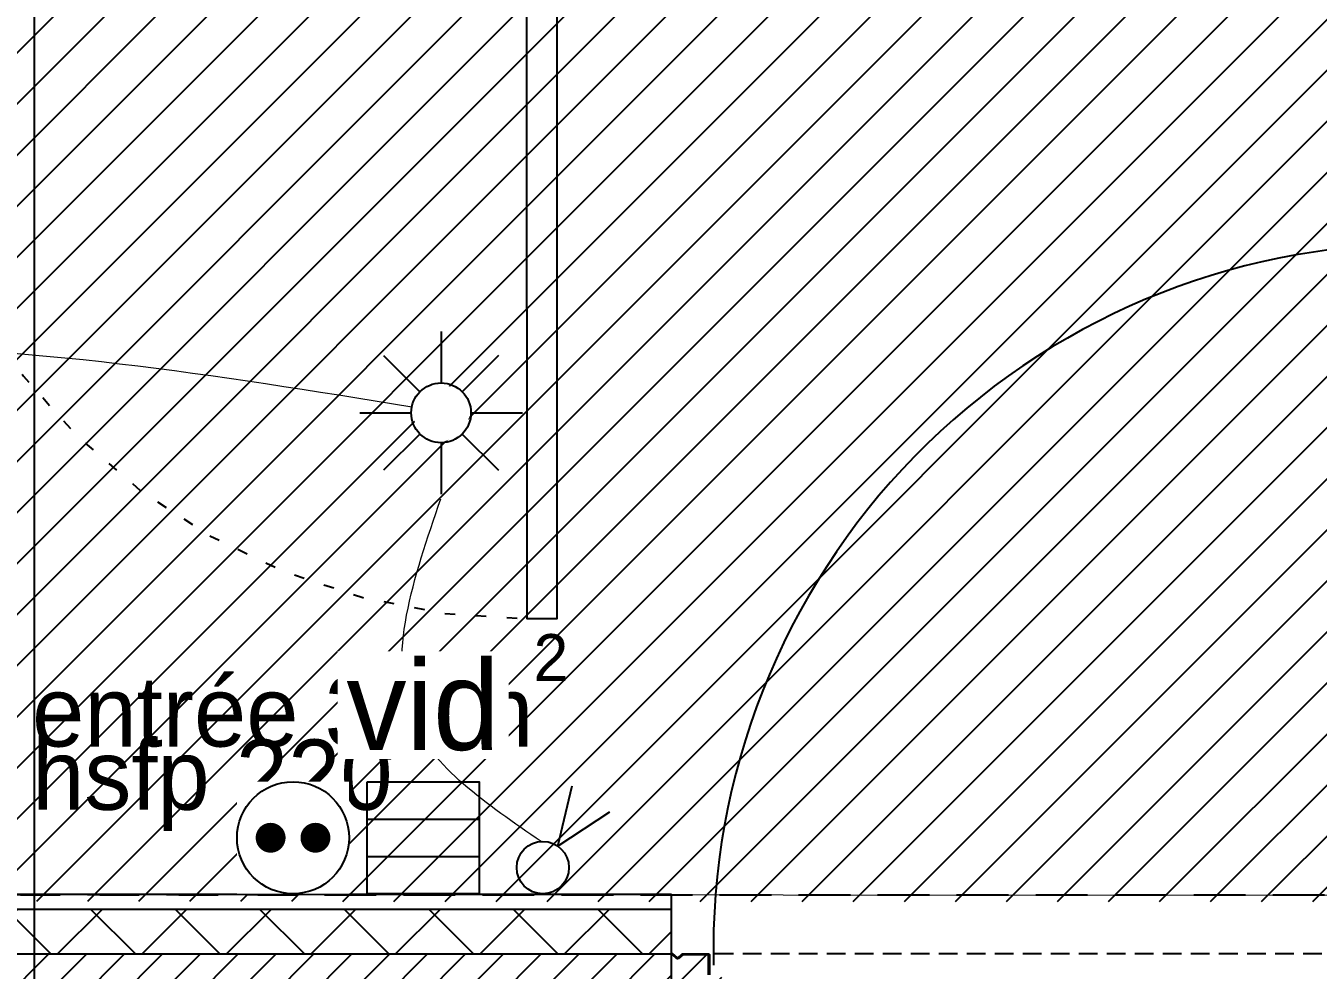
# Model space of a CAD drawing. Header units: centimetres. Extents: x -58072 to 12532, y -30603 to 6224.
# Drawn here: x 8967.7 to 9140.7, y 4298 to 4424.4 of the extents above; entities that cross this region are included whole.
import ezdxf

# ---------------------------------------------------------------- set-up
doc = ezdxf.new("R2010")
doc.units = ezdxf.units.CM
for name, pattern in [('Style de ligne -13', [0.147638, 0.098425, -0.049213]), ('Style de ligne -18', [0.164042, 0.054681, -0.109361]), ('VW-01', [0.41656, 0.20828, -0.20828])]:
    doc.linetypes.add(name, pattern=pattern)
for name, color, linetype in [('B Faux plafonds', 252, 'Continuous'), ('B Faux plafonds_Hatch', 9, 'Continuous'), ('B GÈnÈral_Hatch', 252, 'Continuous'), ('B Général', 252, 'Continuous'), ('C ANNOTATIONS-texte', 252, 'Continuous'), ('D SURFACES-shab', 252, 'Continuous')]:
    doc.layers.add(name, color=color, linetype=linetype)
for name, color, linetype, lineweight in [('prlm-ELEC-CFA', 1, 'Continuous', 25), ('prlm-ELEC-CFO', 1, 'Continuous', 25), ('prlm-GAZ', 2, 'Continuous', 25)]:
    doc.layers.add(name, color=color, linetype=linetype, lineweight=lineweight)
doc.styles.add('Eurostile', font='Eurosti.TTF')
doc.styles.add('prlm-elec-cfa', font='comic.ttf', dxfattribs={"height": 12})

# ---------------------------------------------------------------- blocks, each defined once
blk = doc.blocks.new('xi.SPOT')
at = {"color": 0, "lineweight": 5}
blk.add_wipeout([(-4, 0), (-2.83, -2.83), (0, -4), (2.83, -2.83), (4, 0), (2.83, 2.83), (0, 4), (-2.83, 2.83)], dxfattribs=at).dxf.layer = 'prlm-ELEC-CFO'
at = {"layer": 'prlm-ELEC-CFO', "color": 0, "linetype": 'ByBlock', "lineweight": -2, "flags": 128}
for points in [[(0, 10.88), (0, 4)], [(-7.69, 7.69), (-2.83, 2.83)], [(7.69, 7.69), (2.83, 2.83)], [(-10.88, 0), (-4, 0)], [(4, 0), (10.88, 0)], [(-2.83, -2.83), (-7.69, -7.69)], [(2.83, -2.83), (7.69, -7.69)], [(0, -4), (0, -10.88)]]:
    blk.add_lwpolyline(points, dxfattribs=at)
at = {"layer": 'prlm-ELEC-CFO', "color": 0, "linetype": 'ByBlock', "lineweight": -2}
blk.add_circle((0, 0), 4, dxfattribs=at)
blk = doc.blocks.new('xi.VV')
at = {"layer": 'prlm-ELEC-CFO', "color": 0}
blk.add_lwpolyline([(6.95, 3.42), (0.01, -1.13), (1.91, 6.95)], dxfattribs=at)
blk.add_circle((-2, -4), 3.5, dxfattribs=at)
blk = doc.blocks.new('xi.VID')
at = {"layer": 'prlm-ELEC-CFA', "color": 0, "linetype": 'ByBlock', "lineweight": -2, "flags": 128}
blk.add_lwpolyline([(-7.5, 7.5), (7.5, 7.5), (7.5, -7.5), (-7.5, -7.5)], close=True, dxfattribs=at)
at = {"layer": 'prlm-ELEC-CFA', "color": 0}
for points in [[(-7.5, 2.5), (7.5, 2.5)], [(-7.5, -2.5), (7.5, -2.5)]]:
    blk.add_lwpolyline(points, dxfattribs=at)
blk = doc.blocks.new('xi.PC')
at = {"color": 0, "lineweight": 5}
blk.add_wipeout([(-7.5, -7.5), (7.5, -7.5), (7.5, 7.5), (-7.5, 7.5)], dxfattribs=at).dxf.layer = 'prlm-ELEC-CFO'
at = {"layer": 'prlm-ELEC-CFO', "color": 0, "linetype": 'ByBlock', "lineweight": 5, "const_width": 2}
for points in [[(-4, 0, 1), (-2, 0, 1)], [(2, 0, 1), (4, 0, 1)]]:
    blk.add_lwpolyline(points, format="xyb", close=True, dxfattribs=at)
at = {"layer": 'prlm-ELEC-CFO', "color": 0, "linetype": 'ByBlock', "lineweight": -2}
blk.add_circle((0, 0), 7.5, dxfattribs=at)

msp = doc.modelspace()

# ---------------------------------------------------------------- hatches: boundary and pattern name
at = {"layer": 'B Faux plafonds_Hatch', "linetype": 'Continuous'}
h = msp.add_hatch(dxfattribs=at)
h.set_pattern_fill('F_P__SOFFITE', color=256, style=0, pattern_type=2)
h.set_pattern_definition([(45, (-0.297, -0.67), (-3.5277778, 3.3072917), [])])
h.paths.add_polyline_path([(9600.363, 4470.503), (9060.187, 4470.503), (9060.083, 4427.197), (9042.291, 4427.197), (9042.187, 4562.196), (8892.495, 4562.196), (8892.494, 4578.311), (8711.187, 4578.311), (8711.182, 4359.306), (8743.491, 4359.306), (8743.496, 4307.313), (9347.046, 4307.172), (9347.047, 4365.359), (9407.047, 4365.359), (9407.047, 4299.32), (9600.363, 4299.32)])
h.paths.add_polyline_path([(8823.494, 4427.273), (8823.494, 4462.245), (8897.495, 4462.245), (8897.494, 4427.216)])
at = {"layer": 'B GÈnÈral_Hatch', "linetype": 'Continuous'}
h = msp.add_hatch(dxfattribs=at)
h.set_pattern_fill('02_ISOLANT', color=256, angle=0.00358, style=0, pattern_type=2)
h.set_pattern_definition([(45.003575, (0, 0), (-5.657207, 5.656501), []), (135.003575, (0, 0), (5.656501, 5.657207), [])])
h.paths.add_polyline_path([(8743.782, 4306.204), (8743.782, 4300.204), (9054.144, 4300.223), (9054.144, 4306.223)])
h = msp.add_hatch(dxfattribs=at)
h.set_pattern_fill('50_BETON', color=256, style=0, pattern_type=2)
h.set_pattern_definition([(45, (0, 0), (2.4253472, -2.6458333), [])])
h.paths.add_polyline_path([(9054.144, 4300.223), (8442.485, 4300.185), (8422.485, 4282.183), (9054.145, 4282.223)])
h = msp.add_hatch(dxfattribs=at)
h.set_pattern_fill('50_BETON', color=256, angle=0.00358, style=0, pattern_type=2)
h.set_pattern_definition([(45.0036, (9105.7445, 4291.226), (2.42551, -2.64568), [])])
edge = h.paths.add_edge_path()
edge.add_line((9054.145, 4282.272), (9054.81, 4282.85))
edge.add_line((9054.81, 4282.85), (9054.82, 4282.858))
edge.add_arc((9054.951, 4282.708), 0.2, 48.99449, 131.01266, ccw=False)
edge.add_line((9055.082, 4282.858), (9055.093, 4282.85))
edge.add_line((9055.093, 4282.85), (9055.649, 4282.366))
edge.add_line((9055.649, 4282.366), (9055.649, 4282.366))
edge.add_arc((9055.682, 4282.403), 0.05, 228.99449, 270.00358)
edge.add_line((9055.682, 4282.353), (9055.684, 4282.353))
edge.add_line((9055.684, 4282.353), (9059.045, 4282.354))
edge.add_line((9059.045, 4282.354), (9059.052, 4282.354))
edge.add_arc((9059.052, 4282.397), 0.0435, 270.00358, 360.00358)
edge.add_line((9059.095, 4282.397), (9059.094, 4293.919))
edge.add_arc((9059.268, 4293.919), 0.174, 90.00358, 180.00358, ccw=False)
edge.add_line((9059.268, 4294.093), (9059.294, 4294.093))
edge.add_line((9059.294, 4294.093), (9060.844, 4294.093))
edge.add_line((9060.844, 4294.093), (9060.851, 4294.093))
edge.add_arc((9060.851, 4294.136), 0.0435, 270.00358, 360.00358)
edge.add_line((9060.894, 4294.136), (9060.894, 4297.18))
edge.add_arc((9060.851, 4297.18), 0.0435, 0.00358, 90.00358)
edge.add_line((9060.851, 4297.223), (9060.844, 4297.223))
edge.add_line((9060.844, 4297.223), (9059.294, 4297.223))
edge.add_line((9059.294, 4297.223), (9059.268, 4297.223))
edge.add_arc((9059.268, 4297.397), 0.174, 180.00358, 270.00358, ccw=False)
edge.add_line((9059.094, 4297.397), (9059.094, 4300.049))
edge.add_arc((9059.05, 4300.049), 0.0435, 0.00358, 90.00358)
edge.add_line((9059.05, 4300.093), (9059.044, 4300.093))
edge.add_line((9059.044, 4300.093), (9055.683, 4300.093))
edge.add_line((9055.683, 4300.093), (9055.681, 4300.093))
edge.add_arc((9055.681, 4300.043), 0.05, 90.00358, 131.01266)
edge.add_line((9055.648, 4300.08), (9055.647, 4300.08))
edge.add_line((9055.647, 4300.08), (9055.091, 4299.596))
edge.add_line((9055.091, 4299.596), (9055.082, 4299.588))
edge.add_arc((9054.951, 4299.739), 0.2, 233.10026, 311.01266, ccw=False)
edge.add_line((9054.831, 4299.579), (9054.819, 4299.588))
edge.add_line((9054.819, 4299.588), (9054.308, 4300.032))
edge.add_line((9054.308, 4300.032), (9054.308, 4300.032))
edge.add_line((9054.308, 4300.032), (9054.144, 4300.174))
edge.add_line((9054.144, 4300.174), (9054.145, 4282.272))

# ---------------------------------------------------------------- linework, layer by layer
at = {"layer": 'B Faux plafonds', "linetype": 'VW-01', "ltscale": 25.4, "flags": 128}
msp.add_lwpolyline([(9600.66, 4471.393), (9060.484, 4471.393), (9060.381, 4428.087), (9042.588, 4428.087), (9042.484, 4563.086), (8892.792, 4563.086), (8892.791, 4579.201), (8711.484, 4579.201), (8711.479, 4360.196), (8743.788, 4360.196), (8743.793, 4308.204), (9347.343, 4308.062), (9347.344, 4366.25), (9407.344, 4366.25), (9407.344, 4300.211), (9600.66, 4300.211)], close=True, dxfattribs=at)
at = {"layer": 'B Général', "linetype": 'Continuous'}
for p, q in [((8743.782, 4308.204), (9054.143, 4308.223)), ((8743.782, 4306.204), (9054.144, 4306.223)), ((8442.485, 4300.185), (9054.144, 4300.223)), ((8743.782, 4300.204), (9054.144, 4300.223)), ((9054.145, 4282.223), (9054.144, 4300.223))]:
    msp.add_line(p, q, dxfattribs=at)
at = {"layer": 'B Général', "linetype": 'Continuous', "lineweight": 25}
for p, q in [((8743.782, 4308.204), (9054.143, 4308.223)), ((9054.144, 4300.223), (9054.143, 4308.223)), ((8743.782, 4300.204), (9054.144, 4300.223))]:
    msp.add_line(p, q, dxfattribs=at)
at = {"layer": 'B Général', "linetype": 'Continuous', "lineweight": 18}
msp.add_line((8442.485, 4300.185), (9054.144, 4300.223), dxfattribs=at)
at = {"layer": 'B Général', "linetype": 'Style de ligne -13', "ltscale": 25.4}
msp.add_line((9152.444, 4300.229), (9059.044, 4300.223), dxfattribs=at)
at = {"layer": 'B Général', "linetype": 'VW-01', "ltscale": 25.4, "flags": 128}
msp.add_lwpolyline([(8930.744, 4428.08), (9150.744, 4428.08), (9150.744, 4308.08), (8930.744, 4308.08)], close=True, dxfattribs=at)
at = {"layer": 'B Général', "linetype": 'Style de ligne -18', "ltscale": 25.4, "flags": 128}
msp.add_lwpolyline([(8949.796, 4428.081), (8950.524, 4417.247), (8952.694, 4406.599), (8956.268, 4396.318), (8961.186, 4386.581), (8967.364, 4377.555), (8974.695, 4369.392), (8983.055, 4362.234), (8992.3, 4356.203), (9002.273, 4351.402), (9012.801, 4347.913), (9023.706, 4345.795), (9034.801, 4345.086)], dxfattribs=at)
at = {"layer": 'B Général', "flags": 128}
msp.add_lwpolyline([(9038.796, 4428.086), (9038.801, 4345.086), (9034.801, 4345.086), (9034.796, 4428.086)], close=True, dxfattribs=at)
at = {"layer": 'B Général', "linetype": 'Continuous', "flags": 128}
msp.add_lwpolyline([(9059.094, 4297.397), (9059.094, 4300.049, 0.4142136), (9059.05, 4300.093), (9059.044, 4300.093), (9055.683, 4300.093), (9055.681, 4300.093, 0.1808704), (9055.648, 4300.08), (9055.647, 4300.08), (9055.091, 4299.596), (9055.082, 4299.588, -0.3536885), (9054.831, 4299.579), (9054.819, 4299.588), (9054.308, 4300.032), (9054.308, 4300.032), (9054.144, 4300.174), (9054.25, 4300.266), (9054.865, 4299.732, 0.3855556), (9054.977, 4299.686), (9054.985, 4299.688), (9055.541, 4300.172), (9055.544, 4300.174, -0.1808704), (9055.675, 4300.223), (9055.683, 4300.223), (9059.044, 4300.223), (9059.07, 4300.223, -0.4142136), (9059.244, 4300.049), (9059.244, 4297.397, 0.4142136)], format="xyb", dxfattribs=at)
at = {"layer": 'B Général', "linetype": 'Continuous'}
msp.add_arc((9154.244, 4300.729), 94.5, 90.00358, 181.23584, dxfattribs=at)
at = {"layer": 'D SURFACES-shab', "lineweight": 18, "flags": 128}
msp.add_lwpolyline([(9157.344, 4308.08), (9157.344, 4428.094), (8892.598, 4428.094), (8892.597, 4308.213)], close=True, dxfattribs=at)
at = {"layer": 'prlm-GAZ'}
msp.add_lwpolyline([(8968.798, 4558.931), (8968.798, 4245.211), (9314.118, 4245.211), (9382.543, 4085.875)], dxfattribs=at)

# ---------------------------------------------------------------- block references
at = {"layer": 'prlm-ELEC-CFA'}
msp.add_blockref('xi.VID', (9020.891, 4315.764), dxfattribs=at)
at = {"layer": 'prlm-ELEC-CFO'}
msp.add_blockref('xi.VV', (9038.913, 4315.768), dxfattribs=at)

# ---------------------------------------------------------------- texts
at = {"layer": 'C ANNOTATIONS-texte', "attachment_point": 1, "line_spacing_factor": 0.894578, "style": 'Eurostile'}
for s, insert, char_height, width in [('entrée 3,2m{\\H0.6667x;\\S2^ ;}', (8968.536, 4343.021), 9.40741, 136.49002), ('hsfp 220', (8968.536, 4328.91), 9.4074, 68.92758)]:
    msp.add_mtext(s, dxfattribs=dict(at, insert=insert, char_height=char_height, width=width))

# ---------------------------------------------------------------- next in the draw order: block references
at = {"layer": 'prlm-ELEC-CFO'}
for name, p in [('xi.SPOT', (9023.293, 4372.633)), ('xi.PC', (9003.472, 4315.761))]:
    msp.add_blockref(name, p, dxfattribs=at)

# ---------------------------------------------------------------- next in the draw order: linework, layer by layer
at = {"layer": 'prlm-ELEC-CFO', "lineweight": 13}
for points in [[(9019.37, 4373.413), (8941.19, 4381.465), (8859.899, 4370.243)], [(9036.693, 4315.261), (9019.351, 4331.821), (9023.247, 4361.133)]]:
    msp.add_spline(points, degree=3, dxfattribs=at)

# ---------------------------------------------------------------- next in the draw order: texts
at = {"layer": 'prlm-ELEC-CFA', "lineweight": 20, "insert": (9020.888, 4333.428), "char_height": 12, "attachment_point": 5, "line_spacing_factor": 0.8, "style": 'prlm-elec-cfa', "bg_fill": 3, "box_fill_scale": 1.1, "bg_fill_color": 256, "bg_fill_transparency": 0}
msp.add_mtext('vid', dxfattribs=at)

doc.saveas('drawing.dxf')
